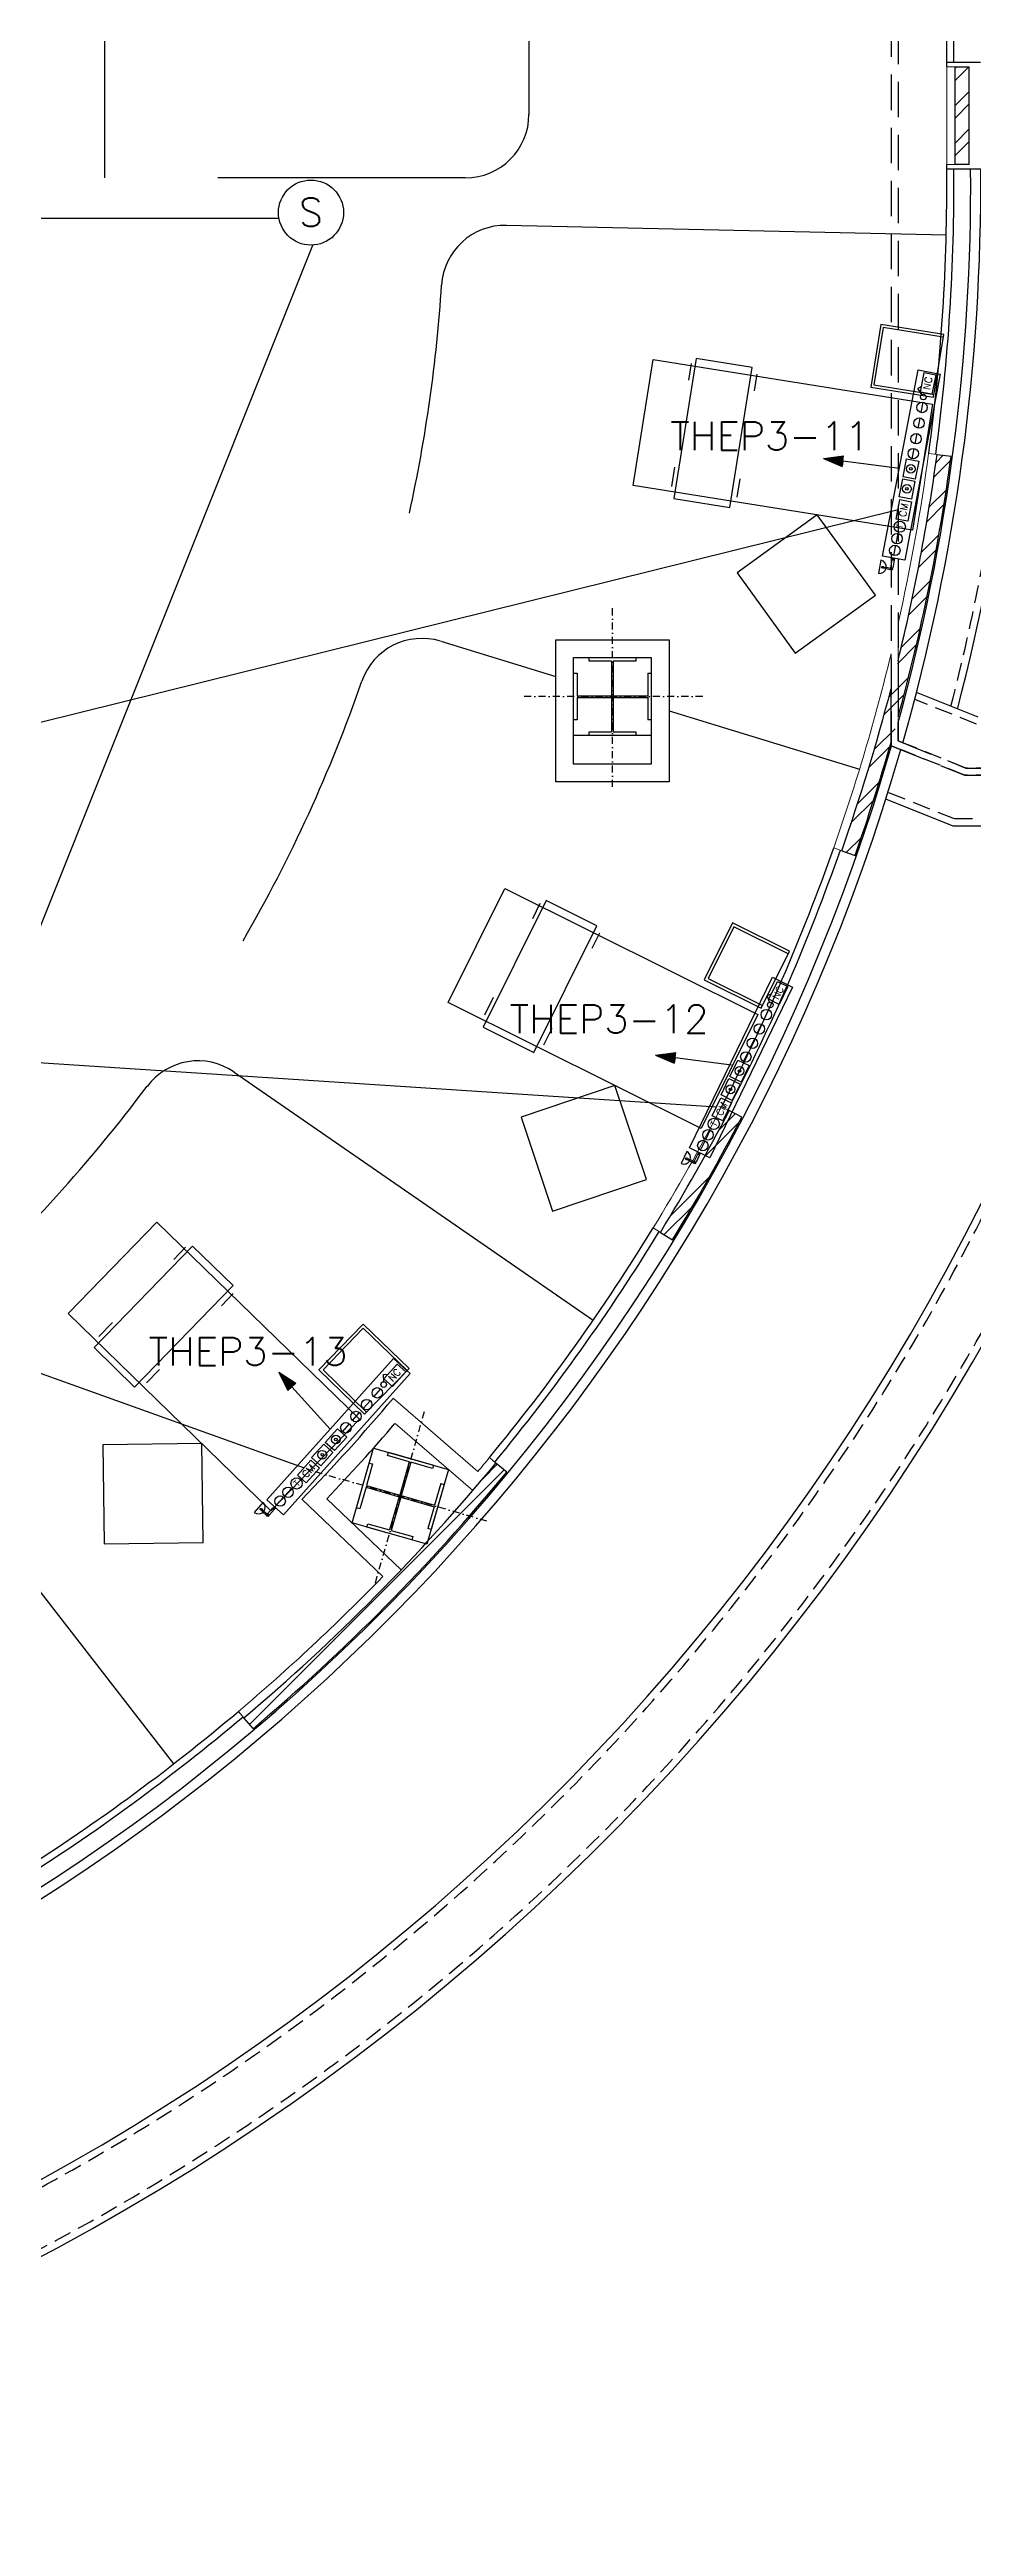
# Model space of a CAD drawing. Header units: inches. Extents: x 567429 to 582707, y 126347 to 133675.
# Drawn here: x 576145 to 576798, y 126347 to 128098 of the extents above; entities that cross this region are included whole.
import ezdxf
from ezdxf.enums import TextEntityAlignment as Align

# ---------------------------------------------------------------- set-up
doc = ezdxf.new("R2010")
doc.units = ezdxf.units.IN
doc.header["$MEASUREMENT"] = 0
for name, pattern in [('DASHDOT2', [0.5, 0.25, -0.125, 0, -0.125]), ('DASHED', [0.75, 0.5, -0.25]), ('HIDDEN', [0.375, 0.25, -0.125])]:
    doc.linetypes.add(name, pattern=pattern)
for name, color, linetype in [('2', 1, 'Continuous'), ('CONSUL', 3, 'Continuous'), ('ELECT', 3, 'Continuous'), ('FIRE', 3, 'Continuous'), ('FIRE WIRE', 4, 'Continuous'), ('hatch lika', 1, 'Continuous'), ('joan', 6, 'Continuous'), ('mobl', 11, 'Continuous'), ('nama', 2, 'Continuous'), ('NURSE CALL WIRE', 4, 'Continuous'), ('SOCKET', 3, 'Continuous'), ('SOCKET WIRE', 4, 'Continuous'), ('SOTOON', 2, 'Continuous'), ('wall kanaf', 4, 'Continuous'), ('wall lika', 1, 'Continuous'), ('win', 1, 'Continuous')]:
    doc.layers.add(name, color=color, linetype=linetype)
doc.styles.add('2floorplan$0$style1', font='romans.shx', dxfattribs={"height": 40})
doc.styles.add('ISOCP', font='isocp.shx')
doc.styles.add('ROMANS', font='romans.shx')
doc.linetypes.add('ZIGZAG', pattern='A,0.0001,-0.2,[131,ltypeshp.shx,S=0.2,R=0,X=-0.2,Y=0],-0.4,[131,ltypeshp.shx,S=0.2,R=180,X=0.2,Y=0],-0.2', length=0.8001)

# ---------------------------------------------------------------- blocks, each defined once
blk = doc.blocks.new('console3')
at = {"layer": 'CONSUL', "color": 3}
for p, q in [((-70, 16.5), (-79.6, 16.5)), ((-75.2, 12), (-75.2, 13)), ((-75.2, 13), (-74.5, 13)), ((-74.5, 12), (-75.2, 12)), ((-74.5, 13), (-74.5, 12)), ((-65.1, 8.2), (-57.7, 8.2)), ((-56.7, 8.2), (-49.3, 8.2)), ((-39.5, 3.1), (-39.5, 11.4)), ((-39.5, 11.4), (-25.5, 11.4)), ((-25.5, 3.1), (-39.5, 3.1)), ((-25.5, 11.4), (-25.5, 3.1)), ((-23.6, 3.4), (-23.6, 12.2)), ((-23.6, 12.2), (-10.8, 12.2)), ((-10.8, 3.4), (-23.6, 3.4)), ((-10.8, 12.2), (-10.8, 3.4)), ((-9.2, 3.4), (-9.2, 12.2)), ((-9.2, 12.2), (3.7, 12.2)), ((3.7, 3.4), (-9.2, 3.4)), ((3.7, 12.2), (3.7, 3.4)), ((4.5, 8.2), (11.9, 8.2)), ((15.2, 8.2), (22.6, 8.2)), ((26.5, 8.2), (33.8, 8.2)), ((37.7, 8.2), (45.1, 8.2)), ((50.3, 10), (53.9, 13.6)), ((51.9, 3.1), (51.9, 11.4)), ((51.9, 11.4), (65.9, 11.4)), ((65.9, 3.1), (51.9, 3.1)), ((53.9, 13.6), (56.3, 11.3)), ((65.9, 11.4), (65.9, 3.1))]:
    blk.add_line(p, q, dxfattribs=at)
at = {"layer": 'CONSUL'}
for p, q in [((-75.4, 12), (-74.3, 12)), ((-75.4, 8.7), (-75.4, 12)), ((-74.3, 8.7), (-75.4, 8.7)), ((-74.3, 12), (-74.3, 8.7)), ((-74.1, 7.3), (-74.1, 8.7)), ((-74.1, 8.7), (-68.4, 8.7)), ((-68.4, 7.3), (-74.1, 7.3)), ((-68.4, 8.7), (-68.4, 7.3))]:
    blk.add_line(p, q, dxfattribs=at)
at = {"layer": 'CONSUL', "color": 4}
for p, q in [((-67, 0), (-67, 15.9)), ((-67, 15.9), (67, 15.9)), ((67, 0), (-67, 0)), ((67, 15.9), (67, 0))]:
    blk.add_line(p, q, dxfattribs=at)
at = {"layer": 'CONSUL'}
for centre, radius in [((-74.8, 8), 0.695), ((-74.8, 8), 0.453), ((-67.7, 8), 0.695), ((-67.7, 8), 0.453)]:
    blk.add_circle(centre, radius, dxfattribs=at)
at = {"layer": 'CONSUL', "color": 3}
for centre, radius in [((-61.4, 8.2), 3.69), ((-53, 8.2), 3.69), ((-44.3, 7.9), 4), ((-17.1, 7.9), 3.09), ((-17.1, 7.9), 0.926), ((-2.7, 7.9), 3.09), ((-2.7, 7.9), 0.926), ((8.2, 8.2), 3.69), ((18.9, 8.2), 3.69), ((30.2, 8.2), 3.69), ((41.4, 8.2), 3.69), ((48.8, 8.7), 1.98)]:
    blk.add_circle(centre, radius, dxfattribs=at)
blk.add_arc((-74.8, 16.7), 4.78, 182.5321, 357.4679, dxfattribs=at)
blk.add_ellipse((-74.8, 14.1), major_axis=(0, -1.12), ratio=0.548906, dxfattribs=at)
at = {"layer": 'CONSUL', "color": 2, "style": 'ISOCP'}
blk.add_text('T', height=5, dxfattribs=at).set_placement((-44.2, 7.8), align=Align.MIDDLE)
at = {"layer": 'CONSUL', "color": 2, "linetype": 'Continuous', "style": 'ROMANS'}
for s, p in [('CM', (-37.1, 5)), ('NC', (54.3, 5))]:
    blk.add_text(s, height=5, dxfattribs=at).set_placement(p)
blk = doc.blocks.new('S&H')
at = {"layer": 'FIRE'}
blk.add_circle((0, 0), 23, dxfattribs=at)
at = {"layer": 'FIRE', "color": 2, "style": 'ROMANS'}
blk.add_text('S', height=20, dxfattribs=at).set_placement((-0.1, 0.2), align=Align.MIDDLE)
blk = doc.blocks.new('FELESH')
at = {"layer": 'ELECT', "ltscale": 5}
for points in [[(5.3, 6.5), (3, 8), (-0.1, -1.8)], [(5.3, 6.5), (3, 8), (-0.1, -1.8)], [(5.3, 6.5), (7.6, 5), (-0.1, -1.8)], [(5.3, 6.5), (7.6, 5), (-0.1, -1.8)]]:
    blk.add_hatch(color=4, dxfattribs=at).paths.add_polyline_path(points)
at = {"layer": 'ELECT', "color": 4, "ltscale": 5}
for p, q in [((21, 30.8), (5.3, 6.5)), ((5.3, 6.5), (-0.1, -1.8))]:
    blk.add_line(p, q, dxfattribs=at)
at = {"layer": 'ELECT', "color": 4}
for p, q in [((-0.1, -1.8), (3, 8)), ((-0.1, -1.8), (7.6, 5)), ((-0.1, -1.8), (7.6, 5)), ((5.3, 6.5), (3, 8)), ((5.3, 6.5), (7.6, 5))]:
    blk.add_line(p, q, dxfattribs=at)

msp = doc.modelspace()

# ---------------------------------------------------------------- linework, layer by layer
at = {"layer": '2', "color": 15}
for p, q in [((576801.5, 127625.8), (576757.9, 127643.2)), ((576783.9, 127548.8), (576736.3, 127567.8)), ((576908.6, 127548.8), (576783.9, 127548.8))]:
    msp.add_line(p, q, dxfattribs=at)
for centre, radius, start, end in [((575368, 128001.5), 1466.4, 345.4146, 0.471), ((575367.8, 128001), 1653.8, 221.8876, 345.4246), ((575367.7, 128001), 1605.9, 223.4424, 344.9778)]:
    msp.add_arc(centre, radius, start, end, dxfattribs=at)
at = {"layer": 'FIRE WIRE'}
for p, q in [((576307.3, 127978.2), (575427.2, 127978.2)), ((576093.6, 127365.7), (576331.2, 127959.3))]:
    msp.add_line(p, q, dxfattribs=at)
at = {"layer": 'hatch lika', "color": 15}
for p, q in [((576785.3, 128084.5), (576786.2, 128085.3)), ((576785.3, 128075.6), (576795, 128085.3)), ((576785.3, 128057.9), (576795.3, 128067.9)), ((576785.3, 128049.1), (576795.3, 128059.1)), ((576785.3, 128031.4), (576795.3, 128041.4)), ((576785.3, 128022.6), (576795.3, 128032.6)), ((576771.8, 127805.7), (576776.8, 127810.8)), ((576770.3, 127795.4), (576782, 127807.2)), ((576765.3, 127763.9), (576777.4, 127776)), ((576767, 127774.5), (576779.1, 127786.5)), ((576759.4, 127731.5), (576771.9, 127744)), ((576761.5, 127742.4), (576773.9, 127754.8)), ((576752.5, 127698.1), (576765.5, 127711.1)), ((576754.9, 127709.3), (576767.7, 127722.2)), ((576747.3, 127675.2), (576760.6, 127688.5)), ((576744.5, 127663.5), (576758, 127677)), ((576738.4, 127639.8), (576752.3, 127653.7)), ((576735.2, 127627.7), (576749.3, 127641.8)), ((576724.4, 127590.5), (576739.3, 127605.3)), ((576728.2, 127603.1), (576742.8, 127617.6)), ((576712, 127551.5), (576727.7, 127567.2)), ((576716.4, 127564.7), (576731.7, 127580.1)), ((576708.4, 127530.3), (576719, 127540.8)), ((576607.9, 127314.9), (576632.5, 127339.5)), ((576618.5, 127334.2), (576629.7, 127345.5)), ((576583.9, 127273.2), (576611.5, 127300.8)), ((576579.6, 127260.1), (576599.6, 127280)), ((576435.7, 127063), (576466.5, 127093.8)), ((576451.4, 127087.6), (576461.6, 127097.8)), ((576286.5, 126913.9), (576435.7, 127063))]:
    msp.add_line(p, q, dxfattribs=at)
at = {"layer": 'joan', "color": 15, "linetype": 'DASHED', "ltscale": 50}
for p, q in [((576740, 131079.8), (576740, 127605.6)), ((576745, 131074.8), (576745, 127609)), ((576740, 127605.6), (576792, 127584.8)), ((576745, 127609), (576792.9, 127589.8)), ((576792, 127584.8), (576968.3, 127584.8)), ((576792.9, 127589.8), (576969.6, 127589.8))]:
    msp.add_line(p, q, dxfattribs=at)
at = {"layer": 'mobl', "color": 15, "linetype": 'ZIGZAG', "ltscale": 20}
for p, q in [((576184, 128306.8), (576184, 128006.8)), ((576484, 128306.8), (576484, 128051.8)), ((576439, 128006.8), (576264, 128006.8)), ((576779, 127966.4), (576468.1, 127973.3)), ((576421.6, 127679.5), (576503, 127654.6)), ((576583, 127630.2), (576717.7, 127589)), ((576275.6, 127375), (576529.5, 127199.7)), ((576044.3, 127129), (576232.7, 126886))]:
    msp.add_line(p, q, dxfattribs=at)
at = {"layer": 'mobl', "color": 15}
for p, q in [((576732.7, 127903.3), (576725.6, 127858.9)), ((576734.4, 127901), (576727.9, 127860.5)), ((576777.2, 127896.2), (576732.7, 127903.3)), ((576776.9, 127894.3), (576734.4, 127901)), ((576770.1, 127851.8), (576777.2, 127896.2)), ((576557.6, 127789.5), (576571.8, 127878.4)), ((576571.8, 127878.4), (576769.3, 127846.9)), ((576602.3, 127879.1), (576586.5, 127780.3)), ((576598.7, 127875.6), (576596.8, 127863.8)), ((576641.8, 127872.8), (576602.3, 127879.1)), ((576626, 127774), (576641.8, 127872.8)), ((576645.1, 127868.2), (576643.2, 127856.4)), ((576725.6, 127858.9), (576770.1, 127851.8)), ((576727.9, 127860.5), (576770.4, 127853.8)), ((576769.3, 127846.9), (576755.1, 127758)), ((576587, 127802.5), (576584.8, 127788.7)), ((576631.2, 127781.3), (576633.3, 127794.1)), ((576755.1, 127758), (576557.6, 127789.5)), ((576586.5, 127780.3), (576626, 127774)), ((576426.8, 127424.1), (576466.9, 127504.7)), ((576496.2, 127496.2), (576451.6, 127406.7)), ((576466.9, 127504.7), (576645.9, 127415.6)), ((576532, 127478.4), (576496.2, 127496.2)), ((576491.7, 127494), (576486.4, 127483.2)), ((576487.5, 127388.9), (576532, 127478.4)), ((576627.9, 127480.4), (576607.9, 127440.1)), ((576628.8, 127477.7), (576610.6, 127441)), ((576668.2, 127460.4), (576627.9, 127480.4)), ((576667.3, 127458.6), (576628.8, 127477.7)), ((576533.8, 127473.1), (576528.4, 127462.3)), ((576648.2, 127420.1), (576668.2, 127460.4)), ((576458.8, 127427.7), (576452.5, 127415.2)), ((576607.9, 127440.1), (576648.2, 127420.1)), ((576610.6, 127441), (576649.1, 127421.9)), ((576605.8, 127335), (576426.8, 127424.1)), ((576645.9, 127415.6), (576605.8, 127335)), ((576451.6, 127406.7), (576487.5, 127388.9)), ((576494.6, 127394.3), (576500.4, 127405.9)), ((576158.2, 127204.4), (576220.9, 127268.9)), ((576220.9, 127268.9), (576364.3, 127129.6)), ((576246.2, 127252), (576176.6, 127180.3)), ((576241.3, 127251.2), (576232.9, 127242.6)), ((576274.9, 127224.1), (576246.2, 127252)), ((576205.2, 127152.4), (576274.9, 127224.1)), ((576275, 127218.5), (576266.6, 127209.8)), ((576301.6, 127065), (576158.2, 127204.4)), ((576189.7, 127198.1), (576180, 127188.1)), ((576176.6, 127180.3), (576205.2, 127152.4)), ((576366.9, 127196.8), (576335.5, 127164.5)), ((576366.9, 127194), (576338.4, 127164.6)), ((576399.2, 127165.4), (576366.9, 127196.8)), ((576397.8, 127164), (576366.9, 127194)), ((576213.7, 127155.3), (576222.7, 127164.7)), ((576335.5, 127164.5), (576367.8, 127133.2)), ((576338.4, 127164.6), (576369.2, 127134.6)), ((576367.8, 127133.2), (576399.2, 127165.4)), ((576364.3, 127129.6), (576301.6, 127065))]:
    msp.add_line(p, q, dxfattribs=at)
at = {"layer": 'mobl', "color": 15, "linetype": 'Continuous'}
for p, q in [((576687.8, 127768.7), (576631.1, 127727.7)), ((576728.9, 127712), (576687.8, 127768.7)), ((576631.1, 127727.7), (576672.2, 127671)), ((576672.2, 127671), (576728.9, 127712)), ((576544.8, 127365.4), (576478.5, 127343.1)), ((576567.1, 127299), (576544.8, 127365.4)), ((576478.5, 127343.1), (576500.7, 127276.7)), ((576500.7, 127276.7), (576567.1, 127299)), ((576252.7, 127112.5), (576182.7, 127111.5)), ((576182.7, 127111.5), (576183.7, 127041.5)), ((576253.7, 127042.5), (576252.7, 127112.5)), ((576183.7, 127041.5), (576253.7, 127042.5))]:
    msp.add_line(p, q, dxfattribs=at)
at = {"layer": 'mobl', "color": 15, "linetype": 'ZIGZAG', "ltscale": 20}
for centre, radius, start, end in [((576439, 128051.8), 45, 270, 0), ((576467.1, 127928.3), 45, 88.7252, 176.386), ((575366.8, 127997.8), 1057.5, 347.5497, 356.386), ((576408.4, 127636.4), 45, 73.0079, 160.867), ((575366.8, 127997.8), 1057.5, 329.9195, 340.867), ((576250.1, 127337.9), 45, 55.3861, 143.2371), ((575366.8, 127997.8), 1057.5, 312.2884, 323.2371)]:
    msp.add_arc(centre, radius, start, end, dxfattribs=at)
at = {"layer": 'nama', "color": 15}
for p, q in [((576803.3, 128088.3), (576779.3, 128088.3)), ((576779.3, 128085.3), (576779.3, 128088.3)), ((576779.3, 128013.3), (576779.3, 128016.3)), ((576779.3, 128013.3), (576803.3, 128013.3))]:
    msp.add_line(p, q, dxfattribs=at)
at = {"layer": 'NURSE CALL WIRE'}
for p, q in [((575461.8, 127454.2), (576744.9, 127772.6)), ((575402.7, 127425.6), (576325, 127095.4)), ((575461.8, 127425.6), (576616.6, 127350.4))]:
    msp.add_line(p, q, dxfattribs=at)
at = {"layer": 'SOTOON', "color": 15, "linetype": 'DASHDOT2', "ltscale": 20}
for p, q in [((576543, 127576.5), (576543, 127704.1)), ((576543, 127576.5), (576543, 127704.1)), ((576543, 127576.5), (576543, 127704.1)), ((576606.8, 127640.3), (576479.2, 127640.3)), ((576606.8, 127640.3), (576479.2, 127640.3)), ((576606.8, 127640.3), (576479.2, 127640.3)), ((576375.4, 127013.9), (576410.6, 127136.6)), ((576375.4, 127013.9), (576410.6, 127136.6)), ((576375.4, 127013.9), (576410.6, 127136.6)), ((576454.3, 127057.7), (576331.6, 127092.9)), ((576454.3, 127057.7), (576331.6, 127092.9)), ((576454.3, 127057.7), (576331.6, 127092.9))]:
    msp.add_line(p, q, dxfattribs=at)
at = {"layer": 'SOTOON', "color": 15}
for p, q in [((576515.5, 127667.8), (576570.5, 127667.8)), ((576515.5, 127612.8), (576515.5, 127667.8)), ((576515.5, 127667.8), (576570.5, 127667.8)), ((576515.5, 127612.8), (576515.5, 127667.8)), ((576515.5, 127667.8), (576570.5, 127667.8)), ((576515.5, 127612.8), (576515.5, 127667.8)), ((576515.5, 127623.8), (576515.5, 127656.8)), ((576515.5, 127656.8), (576518, 127656.8)), ((576515.5, 127656.8), (576518, 127656.8)), ((576515.5, 127623.8), (576515.5, 127656.8)), ((576515.5, 127623.8), (576515.5, 127656.8)), ((576515.5, 127656.8), (576518, 127656.8)), ((576518, 127656.8), (576518, 127640.9)), ((576518, 127656.8), (576518, 127640.9)), ((576518, 127656.8), (576518, 127640.9)), ((576526.5, 127667.8), (576559.5, 127667.8)), ((576526.5, 127665.3), (576526.5, 127667.8)), ((576526.5, 127667.8), (576559.5, 127667.8)), ((576526.5, 127665.3), (576526.5, 127667.8)), ((576526.5, 127667.8), (576559.5, 127667.8)), ((576526.5, 127665.3), (576526.5, 127667.8)), ((576542.4, 127665.3), (576526.5, 127665.3)), ((576542.4, 127665.3), (576526.5, 127665.3)), ((576542.4, 127665.3), (576526.5, 127665.3)), ((576542.4, 127665.3), (576542.4, 127640.9)), ((576542.4, 127665.3), (576542.4, 127640.9)), ((576542.4, 127665.3), (576542.4, 127640.9)), ((576559.5, 127665.3), (576543.6, 127665.3)), ((576543.6, 127665.3), (576543.6, 127640.9)), ((576559.5, 127665.3), (576543.6, 127665.3)), ((576543.6, 127665.3), (576543.6, 127640.9)), ((576559.5, 127665.3), (576543.6, 127665.3)), ((576543.6, 127665.3), (576543.6, 127640.9)), ((576559.5, 127667.8), (576559.5, 127665.3)), ((576559.5, 127667.8), (576559.5, 127665.3)), ((576559.5, 127667.8), (576559.5, 127665.3)), ((576568, 127656.8), (576570.5, 127656.8)), ((576568, 127656.8), (576568, 127640.9)), ((576568, 127656.8), (576570.5, 127656.8)), ((576568, 127656.8), (576568, 127640.9)), ((576568, 127656.8), (576570.5, 127656.8)), ((576568, 127656.8), (576568, 127640.9)), ((576570.5, 127667.8), (576570.5, 127612.8)), ((576570.5, 127667.8), (576570.5, 127612.8)), ((576570.5, 127667.8), (576570.5, 127612.8)), ((576570.5, 127656.8), (576570.5, 127623.8)), ((576570.5, 127656.8), (576570.5, 127623.8)), ((576570.5, 127656.8), (576570.5, 127623.8)), ((576518, 127640.9), (576542.4, 127640.9)), ((576518, 127640.9), (576542.4, 127640.9)), ((576518, 127640.9), (576542.4, 127640.9)), ((576518, 127639.7), (576518, 127623.8)), ((576518, 127639.7), (576542.4, 127639.7)), ((576518, 127639.7), (576518, 127623.8)), ((576518, 127639.7), (576542.4, 127639.7)), ((576518, 127639.7), (576518, 127623.8)), ((576518, 127639.7), (576542.4, 127639.7)), ((576542.4, 127639.7), (576542.4, 127615.3)), ((576542.4, 127639.7), (576542.4, 127615.3)), ((576542.4, 127639.7), (576542.4, 127615.3)), ((576543.6, 127640.9), (576568, 127640.9)), ((576543.6, 127640.9), (576568, 127640.9)), ((576543.6, 127640.9), (576568, 127640.9)), ((576543.6, 127639.7), (576568, 127639.7)), ((576543.6, 127639.7), (576543.6, 127615.3)), ((576543.6, 127639.7), (576568, 127639.7)), ((576543.6, 127639.7), (576543.6, 127615.3)), ((576543.6, 127639.7), (576568, 127639.7)), ((576543.6, 127639.7), (576543.6, 127615.3)), ((576568, 127639.7), (576568, 127623.8)), ((576568, 127639.7), (576568, 127623.8)), ((576568, 127639.7), (576568, 127623.8)), ((576518, 127623.8), (576515.5, 127623.8)), ((576518, 127623.8), (576515.5, 127623.8)), ((576518, 127623.8), (576515.5, 127623.8)), ((576570.5, 127623.8), (576568, 127623.8)), ((576570.5, 127623.8), (576568, 127623.8)), ((576570.5, 127623.8), (576568, 127623.8)), ((576570.5, 127612.8), (576515.5, 127612.8)), ((576570.5, 127612.8), (576515.5, 127612.8)), ((576570.5, 127612.8), (576515.5, 127612.8)), ((576526.5, 127612.8), (576526.5, 127615.3)), ((576526.5, 127615.3), (576542.4, 127615.3)), ((576526.5, 127612.8), (576526.5, 127615.3)), ((576526.5, 127615.3), (576542.4, 127615.3)), ((576526.5, 127612.8), (576526.5, 127615.3)), ((576526.5, 127615.3), (576542.4, 127615.3)), ((576559.5, 127612.8), (576526.5, 127612.8)), ((576559.5, 127612.8), (576526.5, 127612.8)), ((576559.5, 127612.8), (576526.5, 127612.8)), ((576543.6, 127615.3), (576559.5, 127615.3)), ((576543.6, 127615.3), (576559.5, 127615.3)), ((576543.6, 127615.3), (576559.5, 127615.3)), ((576559.5, 127615.3), (576559.5, 127612.8)), ((576559.5, 127615.3), (576559.5, 127612.8)), ((576559.5, 127615.3), (576559.5, 127612.8)), ((576359, 127056.4), (576374.1, 127109.3)), ((576359, 127056.4), (576374.1, 127109.3)), ((576359, 127056.4), (576374.1, 127109.3)), ((576362, 127067), (576371.1, 127098.7)), ((576362, 127067), (576371.1, 127098.7)), ((576362, 127067), (576371.1, 127098.7)), ((576373.5, 127098), (576369.1, 127082.8)), ((576373.5, 127098), (576369.1, 127082.8)), ((576373.5, 127098), (576369.1, 127082.8)), ((576371.1, 127098.7), (576373.5, 127098)), ((576371.1, 127098.7), (576373.5, 127098)), ((576371.1, 127098.7), (576373.5, 127098)), ((576374.1, 127109.3), (576427, 127094.1)), ((576374.1, 127109.3), (576427, 127094.1)), ((576374.1, 127109.3), (576427, 127094.1)), ((576384, 127103.9), (576384.7, 127106.3)), ((576384, 127103.9), (576384.7, 127106.3)), ((576384, 127103.9), (576384.7, 127106.3)), ((576399.3, 127099.5), (576384, 127103.9)), ((576399.3, 127099.5), (576384, 127103.9)), ((576399.3, 127099.5), (576384, 127103.9)), ((576384.7, 127106.3), (576416.4, 127097.2)), ((576384.7, 127106.3), (576416.4, 127097.2)), ((576384.7, 127106.3), (576416.4, 127097.2)), ((576399.3, 127099.5), (576392.6, 127076)), ((576399.3, 127099.5), (576392.6, 127076)), ((576399.3, 127099.5), (576392.6, 127076)), ((576400.5, 127099.2), (576393.7, 127075.7)), ((576400.5, 127099.2), (576393.7, 127075.7)), ((576400.5, 127099.2), (576393.7, 127075.7)), ((576415.7, 127094.8), (576400.5, 127099.2)), ((576415.7, 127094.8), (576400.5, 127099.2)), ((576415.7, 127094.8), (576400.5, 127099.2)), ((576427, 127094.1), (576411.8, 127041.3)), ((576427, 127094.1), (576411.8, 127041.3)), ((576427, 127094.1), (576411.8, 127041.3)), ((576416.4, 127097.2), (576415.7, 127094.8)), ((576416.4, 127097.2), (576415.7, 127094.8)), ((576416.4, 127097.2), (576415.7, 127094.8)), ((576368.8, 127081.6), (576364.4, 127066.3)), ((576368.8, 127081.6), (576364.4, 127066.3)), ((576368.8, 127081.6), (576364.4, 127066.3)), ((576368.8, 127081.6), (576392.2, 127074.9)), ((576368.8, 127081.6), (576392.2, 127074.9)), ((576368.8, 127081.6), (576392.2, 127074.9)), ((576369.1, 127082.8), (576392.6, 127076)), ((576369.1, 127082.8), (576392.6, 127076)), ((576369.1, 127082.8), (576392.6, 127076)), ((576393.7, 127075.7), (576417.2, 127069)), ((576393.7, 127075.7), (576417.2, 127069)), ((576393.7, 127075.7), (576417.2, 127069)), ((576424, 127083.6), (576414.9, 127051.8)), ((576424, 127083.6), (576414.9, 127051.8)), ((576424, 127083.6), (576414.9, 127051.8)), ((576421.6, 127084.3), (576417.2, 127069)), ((576421.6, 127084.3), (576417.2, 127069)), ((576421.6, 127084.3), (576417.2, 127069)), ((576421.6, 127084.3), (576424, 127083.6)), ((576421.6, 127084.3), (576424, 127083.6)), ((576421.6, 127084.3), (576424, 127083.6)), ((576364.4, 127066.3), (576362, 127067)), ((576364.4, 127066.3), (576362, 127067)), ((576364.4, 127066.3), (576362, 127067)), ((576392.2, 127074.9), (576385.5, 127051.4)), ((576392.2, 127074.9), (576385.5, 127051.4)), ((576392.2, 127074.9), (576385.5, 127051.4)), ((576393.4, 127074.5), (576386.7, 127051.1)), ((576393.4, 127074.5), (576386.7, 127051.1)), ((576393.4, 127074.5), (576386.7, 127051.1)), ((576393.4, 127074.5), (576416.9, 127067.8)), ((576393.4, 127074.5), (576416.9, 127067.8)), ((576393.4, 127074.5), (576416.9, 127067.8)), ((576416.9, 127067.8), (576412.5, 127052.5)), ((576416.9, 127067.8), (576412.5, 127052.5)), ((576416.9, 127067.8), (576412.5, 127052.5)), ((576411.8, 127041.3), (576359, 127056.4)), ((576411.8, 127041.3), (576359, 127056.4)), ((576411.8, 127041.3), (576359, 127056.4)), ((576369.5, 127053.4), (576370.2, 127055.8)), ((576369.5, 127053.4), (576370.2, 127055.8)), ((576369.5, 127053.4), (576370.2, 127055.8)), ((576401.3, 127044.3), (576369.5, 127053.4)), ((576401.3, 127044.3), (576369.5, 127053.4)), ((576401.3, 127044.3), (576369.5, 127053.4)), ((576370.2, 127055.8), (576385.5, 127051.4)), ((576370.2, 127055.8), (576385.5, 127051.4)), ((576370.2, 127055.8), (576385.5, 127051.4)), ((576386.7, 127051.1), (576402, 127046.7)), ((576386.7, 127051.1), (576402, 127046.7)), ((576386.7, 127051.1), (576402, 127046.7)), ((576402, 127046.7), (576401.3, 127044.3)), ((576402, 127046.7), (576401.3, 127044.3)), ((576402, 127046.7), (576401.3, 127044.3)), ((576414.9, 127051.8), (576412.5, 127052.5)), ((576414.9, 127051.8), (576412.5, 127052.5)), ((576414.9, 127051.8), (576412.5, 127052.5))]:
    msp.add_line(p, q, dxfattribs=at)
at = {"layer": 'wall kanaf', "color": 15, "lineweight": 20, "ltscale": 0.1}
for p, q in [((576785.3, 128085.3), (576779.3, 128085.3)), ((576785.3, 128016.3), (576779.3, 128016.3)), ((576772.5, 127811.3), (576766.6, 127812.1)), ((576745, 127665.7), (576745, 127692)), ((576740, 127670.5), (576740, 127645.8)), ((576705.1, 127531.4), (576699.5, 127533.4)), ((576625.5, 127347.7), (576620.2, 127350.4)), ((576571.9, 127264.8), (576577, 127261.7)), ((576387.9, 127144.4), (576447.8, 127092.7)), ((576389.3, 127126.7), (576444.3, 127079.2)), ((576460.6, 127098.7), (576456, 127102.5)), ((576282.5, 126918.6), (576278.6, 126923.2))]:
    msp.add_line(p, q, dxfattribs=at)
at = {"layer": 'wall kanaf', "color": 15, "lineweight": 20}
msp.add_line((576779.3, 128016.3), (576779.3, 128085.3), dxfattribs=at)
at = {"layer": 'wall kanaf', "color": 15, "ltscale": 0.1}
for p, q in [((576503, 127680.3), (576583, 127680.3)), ((576503, 127580), (576503, 127680.3)), ((576583, 127680.3), (576583, 127580)), ((576515.5, 127667.8), (576570.5, 127667.8)), ((576515.5, 127592.5), (576515.5, 127667.8)), ((576570.5, 127667.8), (576570.5, 127592.5)), ((576570.5, 127592.5), (576515.5, 127592.5)), ((576583, 127580), (576503, 127580)), ((576323.4, 127073.1), (576380.7, 127018.4)), ((576341.1, 127073.4), (576393.7, 127023.3))]:
    msp.add_line(p, q, dxfattribs=at)
at = {"layer": 'wall kanaf', "color": 15, "lineweight": 20}
for start, end in [(347.3343, 352.2902), (340.633, 346.4396), (328.5386, 332.5311), (319.9175, 320.435), (310.1829, 315.8531)]:
    msp.add_arc((575368, 128001.4), 1411.3, start, end, dxfattribs=at)
at = {"layer": 'wall kanaf', "color": 15, "ltscale": 0.1}
for radius, start, end in [(1332.2, 315.823, 319.9586), (1344.7, 316.3606, 319.4192)]:
    msp.add_arc((575368, 128001.4), radius, start, end, dxfattribs=at)
at = {"layer": 'wall lika', "color": 15}
for p, q in [((576785.3, 128016.3), (576785.3, 128085.3)), ((576785.3, 128085.3), (576795.3, 128085.3)), ((576795.3, 128016.3), (576795.3, 128085.3)), ((576795.3, 128016.3), (576785.3, 128016.3)), ((576772.5, 127811.3), (576782.4, 127810.1)), ((576745, 127665.7), (576745, 127625.7)), ((576740, 127607.8), (576740, 127645.8)), ((576705.1, 127531.4), (576714.6, 127528.1)), ((576634.4, 127343.1), (576625.5, 127347.7)), ((576634.4, 127343.1), (576634.4, 127343.1)), ((576577, 127261.7), (576585.5, 127256.5)), ((576468.3, 127092.3), (576460.6, 127098.7)), ((576289, 126911), (576282.5, 126918.6))]:
    msp.add_line(p, q, dxfattribs=at)
for radius, start, end in [(1417.3, 346.2968, 352.2902), (1427.3, 344.7373, 352.295), (1417.3, 340.633, 345.4681), (1427.3, 340.633, 343.9926), (1417.3, 328.5386, 332.5311), (1427.3, 328.5386, 332.5311), (1417.3, 310.1829, 320.435), (1427.3, 310.1829, 320.435)]:
    msp.add_arc((575368, 128001.4), radius, start, end, dxfattribs=at)
at = {"layer": 'win', "color": 15}
for p, q in [((576779.3, 128088.3), (576779.3, 128288.3)), ((576784.3, 128088.3), (576784.3, 128288.3)), ((576745, 127609), (576745, 127621.9)), ((576740.3, 127605.4), (576746.9, 127602.8)), ((576748.3, 127607.6), (576745, 127609))]:
    msp.add_line(p, q, dxfattribs=at)
at = {"layer": 'win', "color": 15, "linetype": 'HIDDEN', "ltscale": 50}
for p, q in [((576800.5, 127620.8), (576756.7, 127638.3)), ((576792, 127584.8), (576746.9, 127602.8)), ((576792.9, 127589.8), (576748.2, 127607.7)), ((576925.2, 127584.8), (576792, 127584.8)), ((576925.2, 127589.8), (576792.9, 127589.8)), ((576784.9, 127553.8), (576737.8, 127572.6)), ((576910.1, 127553.8), (576784.9, 127553.8))]:
    msp.add_line(p, q, dxfattribs=at)
at = {"layer": 'win', "color": 15}
for centre, radius, start, end in [((575368, 128001.4), 1428.3, 344.591, 0.4754), ((575368, 128001.5), 1435.4, 344.0746, 0.471), ((575382.2, 128000.9), 1397.2, 352.2344, 0.5086), ((575382.2, 128000.9), 1402.2, 352.2344, 0.5068), ((575368, 128001.5), 1435.4, 232.8933, 343.874), ((575368, 128001.4), 1428.3, 232.8922, 343.9041), ((575368, 128001.4), 1411.3, 332.5319, 340.632), ((575368, 128001.4), 1416.3, 332.5319, 340.632), ((575368, 128001.4), 1411.3, 320.4376, 328.5394), ((575368, 128001.4), 1416.3, 320.4376, 328.5394), ((575368, 128001.4), 1411.3, 302.1014, 310.1837), ((575368, 128001.4), 1416.3, 302.1014, 310.1837)]:
    msp.add_arc(centre, radius, start, end, dxfattribs=at)
at = {"layer": 'win', "color": 15, "linetype": 'HIDDEN', "ltscale": 50}
for centre, radius, start, end in [((575368, 128001.5), 1461.4, 345.4146, 0.471), ((575367.8, 128001), 1648.8, 222.0436, 345.3793), ((575367.8, 128001), 1610.8, 223.2743, 345.0256)]:
    msp.add_arc(centre, radius, start, end, dxfattribs=at)

# ---------------------------------------------------------------- block references
at = {"layer": 'CONSUL', "ltscale": 5}
for p, rotation in [((576762.2, 127802.4), 79.1865548947397), ((576641.1, 127374.7), 64.10025628965624), ((576355.2, 127112), 48.09197607374673)]:
    msp.add_blockref('console3', p, dxfattribs=dict(at, rotation=rotation))
at = {"layer": 'FIRE'}
msp.add_blockref('S&H', (576329.9, 127982.3), dxfattribs=at)
at = {"layer": 'SOCKET WIRE'}
for p, xscale, yscale, zscale, rotation in [((576694.5, 127809.5), 1.395348837338046, 1.395348837338046, 1.395348837338046, 295.2847914293509), ((576575.9, 127387.9), 1.395348837338046, 1.395348837338046, 1.395348837338046, 295.2847914293509), ((576309.5, 127162), 1.395348837338047, 1.395348837338047, 1.395348837338047, 254.9401401170181)]:
    msp.add_blockref('FELESH', p, dxfattribs=dict(at, xscale=xscale, yscale=yscale, zscale=zscale, rotation=rotation))

# ---------------------------------------------------------------- texts
at = {"layer": 'SOCKET', "color": 2, "style": '2floorplan$0$style1'}
for s, p in [('THEP3-11', (576584, 127814.5)), ('THEP3-12', (576470.4, 127402.4)), ('THEP3-13', (576215.2, 127167.5))]:
    msp.add_text(s, height=20, dxfattribs=at).set_placement(p)

doc.saveas('drawing.dxf')
